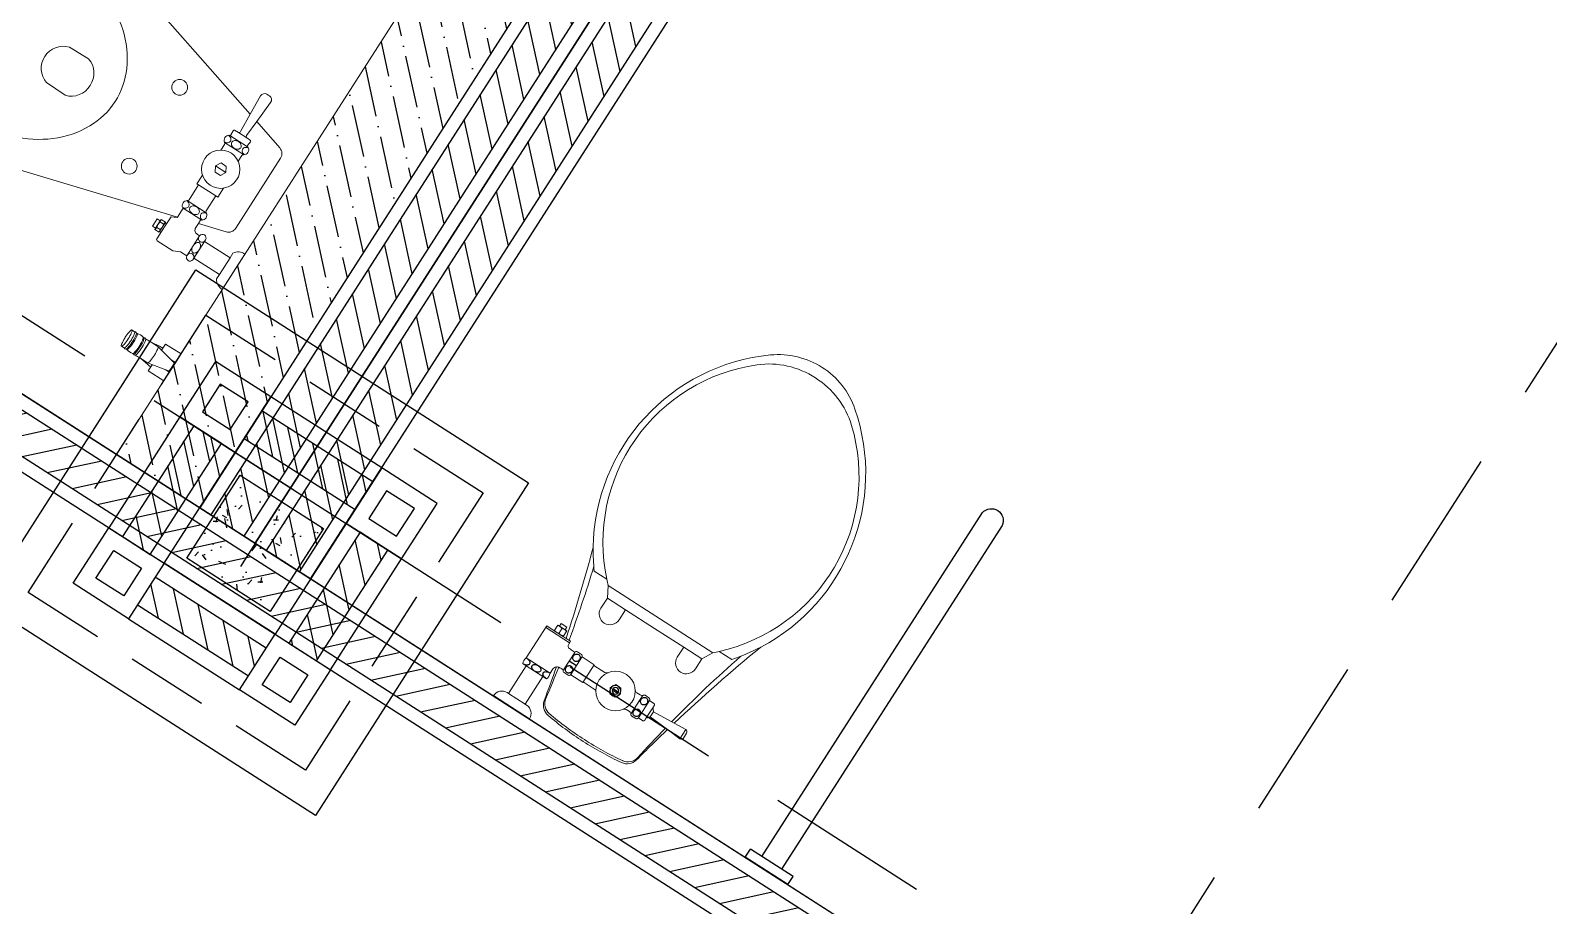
# Model space of a CAD drawing. Header units: millimetres. Extents: x -244126 to 368105, y -173968 to 259060.
# Drawn here: x -170258.3 to -170253.329, y 88082.853 to 88085.718 of the extents above; entities that cross this region are included whole.
import ezdxf
from ezdxf.xclip import XClip

# ---------------------------------------------------------------- set-up
doc = ezdxf.new("R2010")
doc.units = ezdxf.units.MM
doc.header["$MEASUREMENT"] = 0
doc.header["$XCLIPFRAME"] = 0
for name, pattern in [('DASHED2', [0.375, 0.25, -0.125]), ('DOT-2', [9.84251968503937, 0.002, -9.84051968503937]), ('HIDDEN2', [0.1875, 0.125, -0.0625])]:
    doc.linetypes.add(name, pattern=pattern)
for name, color, linetype in [('2', 2, 'Continuous'), ('21', 21, 'Continuous'), ('8', 8, 'Continuous'), ('AU_CENTER', 2, 'Continuous'), ('AU_COLM_IN', 9, 'Continuous'), ('AU_COUNTER_HATCH', 8, 'Continuous'), ('AU_HIDDEN', 1, 'HIDDEN2'), ('AU_WALL', 2, 'Continuous'), ('AU_WALL_HAT', 15, 'Continuous'), ('CPP-COL', 5, 'Continuous'), ('DIM-CHR', 7, 'Continuous'), ('WALL', 2, 'Continuous'), ('WC-DET2', 10, 'Continuous')]:
    doc.layers.add(name, color=color, linetype=linetype)
for name, color, linetype, lineweight in [('AU_WALL_WC', 21, 'Continuous', 9), ('WC-DET1', 13, 'Continuous', 5), ('WC-OUT-1', 21, 'Continuous', 9), ('WC-OUTL', 7, 'Continuous', 5), ('WC-OUTL-1', 8, 'Continuous', 5)]:
    doc.layers.add(name, color=color, linetype=linetype, lineweight=lineweight)

# ---------------------------------------------------------------- blocks, each defined once
blk = doc.blocks.new('A$Cb0b758b2')
at = {"layer": 'WC-OUT-1', "color": 8}
for p, q in [((-0.03200000000651926, 0.3610000000335276), (-0.03299999999580905, 0.3270000000484288)), ((0.03200000000651926, 0.3610000000335276), (0.03299999999580905, 0.3270000000484288)), ((0.1299419269780628, 0.09459527570288628), (0.1139419269748032, 0.09459527570288628)), ((0.1155000000144355, 0.1025952757336199), (0.1284999999916181, 0.1025952757336199)), ((0.1169419270008802, 0.1015952758025378), (0.1169419270008802, 0.09559527575038373)), ((0.1269419269519858, 0.1015952758025378), (0.1269419269519858, 0.09559527575038373)), ((-0.06132577336393297, 0.07499999995343387), (-0.06132577336393297, 0.06000000005587935)), ((-0.05032577336532995, 0.05149999994318932), (-0.05032577336532995, 0.08349999994970858)), ((-0.03732577338814735, 0.08449999999720603), (-0.03732577338814735, 0.05050000001210719)), ((0, 0.05799999996088445), (0, 0.07700000004842877)), ((0.03800000000046566, 0.05200000002514571), (0.03800000000046566, 0.08299999998416752)), ((0.06750000000465661, 0.08449999999720603), (0.06750000000465661, 0.05050000001210719)), ((0.08049999998183921, 0.05149999994318932), (0.08049999998183921, 0.08349999994970858)), ((0.1139419269748032, 0.09199999994598329), (0.1299419269780628, 0.09199999994598329)), ((0.1024999999790452, 0.0400000000372529), (0.1385000000009313, 0.0400000000372529)), ((0.1205000000190921, 0.02899999998044223), (0.1055000000051223, 0.02899999998044223)), ((0.1205000000190921, 0.02899999998044223), (0.1354999999748543, 0.02899999998044223))]:
    blk.add_line(p, q, dxfattribs=at)
for points in [[(0.1055000000051223, -0.01699999999254942), (0.09749999997438863, -0.01699999999254942, 0.2932252446352074), (0.08850000001257285, -0.03300000005401671), (0.1525000000256114, -0.03300000005401671, 0.2932252446352066), (0.1435000000055879, -0.01699999999254942), (0.1354999999748543, -0.01699999999254942), (0.1354999999748543, 0.02899999998044223), (0.1385000000009313, 0.02899999998044223, 0.3879024034926963), (0.1435226805042475, 0.0344999999506399, 0.3879024034926958), (0.1385000000009313, 0.0400000000372529), (0.1385000000009313, 0.05099999997764826), (0.1435000000055879, 0.06200000003445894), (0.1435000000055879, 0.08999999996740371), (0.1425000000162981, 0.09199999994598329), (0.1299419269780628, 0.09199999994598329), (0.1299419269780628, 0.09459527570288628), (0.1309419269673526, 0.09459527570288628), (0.1309419269673526, 0.1025952757336199), (0.1284999999916181, 0.1025952757336199), (0.1284999999916181, 0.1080000000074506), (0.1251578680239618, 0.1080000000074506), (0.1155000000144355, 0.1080000000074506), (0.1155000000144355, 0.1025952757336199), (0.1129419269855134, 0.1025952757336199), (0.1129419269855134, 0.09459527570288628), (0.1139419269748032, 0.09459527570288628), (0.1139419269748032, 0.09199999994598329), (0.1089987342711538, 0.09199999994598329), (0.1014999999897555, 0.09199999994598329), (0.0972499999916181, 0.08349999994970858), (0.09691352106165141, 0.08349999994970858), (0.1752305997652002, 0.356963537982665, 0.07049287302632377), (0.1850123648764566, 0.4259999999776483, 0.08272993031750407), (0.1715898749534972, 0.5065671120537445, 0.09050774203168431), (0.1337390809785575, 0.574125618673861, 0.1042320216501993), (0.07241206732578576, 0.6228988657239825, 0.1165619489727375), (0, 0.640012364834547, 0.1165619489727375), (-0.07241206732578576, 0.6228988657239825, 0.1042320216501974), (-0.1337390809785575, 0.574125618673861, 0.09050774203168636), (-0.1715898749534972, 0.5065671120537445, 0.08272993031750467), (-0.1850123648764566, 0.4259999999776483, 0.0704928730264013), (-0.1752305997652002, 0.356963537982665), (-0.0943879330297932, 0.07468128192704171), (-0.1263257733662613, 0.07649999996647239, 0.3988843303476355), (-0.1338257733732462, 0.06999999994877726), (-0.1338257733732462, 0.06750000000465661), (-0.1338257733732462, 0.06499999994412065, 0.3988843303476317), (-0.1263257733662613, 0.05850000004284084), (-0.09034168411744758, 0.06055279856082052), (-0.0756980250007473, 0.009420824702829123, 0.3346867530692718), (-0.06320044508902356, 0), (0.06320044508902356, 0, 0.3346867530692713), (0.0756980250007473, 0.009420824702829123), (0.08774905791506171, 0.05149999994318932), (0.09649999998509884, 0.05149999994318932, -0.1017807251304934), (0.09926454757805914, 0.05033991171512753, -0.2546718022655382), (0.1024999999790452, 0.04399999999441206), (0.1024999999790452, 0.0400000000372529), (0.1024999999790452, 0.0400000000372529, 0.3879024034927595), (0.09747731947572902, 0.0344999999506399, 0.3879024034927592), (0.1024999999790452, 0.02899999998044223), (0.1055000000051223, 0.02899999998044223), (0.1055000000051223, -0.01699999999254942), (0.09749999997438863, -0.01699999999254942, 0.2932252446352066), (0.08850000001257285, -0.03300000005401671), (0.1525000000256114, -0.03300000005401671, 0.2932252446352074), (0.1435000000055879, -0.01699999999254942), (0.1354999999748543, -0.01699999999254942)], [(-0.03200000000651926, 0.3610000000335276, -0.3310744766262492), (0, 0.3850000000093132)], [(0.03200000000651926, 0.3610000000335276, 0.3310744766262492), (0, 0.3850000000093132)], [(-0.03299999999580905, 0.3270000000484288, 0.3390952068859805), (0, 0.3029999999562278)], [(0.03299999999580905, 0.3270000000484288, -0.3390952068859805), (0, 0.3029999999562278)], [(-0.02462742372881621, 0.08299999998416752), (-0.03482577338581905, 0.08299999998416752, -0.2360679774997874), (-0.03732577338814735, 0.08449999999720603, 0.5384615384616123), (-0.05032577336532995, 0.08449999999720603), (-0.05032577336532995, 0.08349999994970858, -0.4142135623731117), (-0.05232577340211719, 0.08250000001862645), (-0.05932577338535339, 0.08299999998416752, 0.2740443533094043), (-0.06132577336393297, 0.08200000005308539), (-0.06132577336393297, 0.07499999995343387, -0.3866068747318403), (-0.06432577339001, 0.07299999997485429), (-0.0943879330297932, 0.07468128192704171)], [(-0.04979646415449679, 0.0852111044805497, 0.05679535612434616), (-0.04934712051181123, 0.08284584246575832, 0.08578280710761088), (-0.04806841403478757, 0.08034314576070756, 0.106070021963585), (-0.04602728923782706, 0.07856753095984459, 0.1268223572478418), (-0.04382577334763482, 0.0779999999795109, 0.1268223572478371), (-0.04162425751565024, 0.07856753095984459, 0.1060700219635829), (-0.03958313266048208, 0.08034314576070756, 0.08578280710760054), (-0.03830442624166608, 0.08284584246575832, 0.05679535612435508), (-0.03785508259898052, 0.0852111044805497)], [(0.09691352106165141, 0.08349999994970858), (0.08049999998183921, 0.08349999994970858), (0.08049999998183921, 0.08449999999720603, 0.5384615384616123), (0.06750000000465661, 0.08449999999720603, -0.2360679774997843), (0.0650000000023283, 0.08299999998416752), (0.03800000000046566, 0.08299999998416752), (0.03800000000046566, 0.08600000001024455), (0.02246130007551983, 0.08600000001024455)], [(0.07997069082921371, 0.0852111044805497, -0.05679535612434344), (0.07952134712832049, 0.08284584246575832, -0.08578280710760755), (0.07824264070950449, 0.08034314576070756, -0.1060700219635786), (0.07620151585433632, 0.07856753095984459, -0.1268223572478383), (0.07400000002235174, 0.0779999999795109, -0.1268223572478383), (0.0717984841321595, 0.07856753095984459, -0.1060700219635762), (0.069757359335199, 0.08034314576070756, -0.08578280710760663), (0.06847865285817534, 0.08284584246575832, -0.05679535612434629), (0.06802930921548977, 0.0852111044805497)], [(-0.02462742372881621, 0.05200000002514571), (-0.03482577338581905, 0.05200000002514571, 0.236067977499781), (-0.03732577338814735, 0.05050000001210719), (-0.03732577338814735, 0.05000000004656613, -0.5384615384616125), (-0.05032577336532995, 0.05000000004656613), (-0.05032577336532995, 0.05115415749605745), (-0.05032577336532995, 0.05149999994318932, 0.4142135623731042), (-0.05232577340211719, 0.05249999999068677), (-0.05932577338535339, 0.05200000002514571, -0.2740443533094061), (-0.06132577336393297, 0.05299999995622784), (-0.06132577336393297, 0.06000000005587935, 0.3866068747318434), (-0.06432577339001, 0.06200000003445894), (-0.09034168411744758, 0.06055279856082052)], [(-0.04979646415449679, 0.04928889544680715, -0.07126913813766504), (-0.04934712051181123, 0.05115415749605745, -0.08578280710760514), (-0.04806841403478757, 0.05365685420110822, -0.1060700219635782), (-0.04602728923782706, 0.05543246900197119, -0.1268223572478354), (-0.04382577334763482, 0.05599999998230487, -0.1268223572478414), (-0.04162425751565024, 0.05543246900197119, -0.1060700219635759), (-0.03958313266048208, 0.05365685420110822, -0.08578280710760455), (-0.03830442624166608, 0.05115415749605745, -0.07126913813767179), (-0.03785508259898052, 0.04928889544680715)], [(0.08774905791506171, 0.05149999994318932), (0.08049999998183921, 0.05149999994318932), (0.08049999998183921, 0.05115415749605745), (0.08049999998183921, 0.05000000004656613, -0.5384615384616125), (0.06750000000465661, 0.05000000004656613), (0.06750000000465661, 0.05050000001210719, 0.2360679774997848), (0.0650000000023283, 0.05200000002514571), (0.03800000000046566, 0.05200000002514571), (0.03800000000046566, 0.04850000003352761), (0.02203996368916705, 0.04850000003352761)], [(0.07997069082921371, 0.04928889544680715, 0.07126913813766862), (0.07952134712832049, 0.05115415749605745, 0.08578280710760562), (0.07824264070950449, 0.05365685420110822, 0.1060700219635788), (0.07620151585433632, 0.05543246900197119, 0.1268223572478343), (0.07400000002235174, 0.05599999998230487, 0.126822357247842), (0.0717984841321595, 0.05543246900197119, 0.1060700219635767), (0.069757359335199, 0.05365685420110822, 0.08578280710760672), (0.06847865285817534, 0.05115415749605745, 0.07126913813766941), (0.06802930921548977, 0.04928889544680715)]]:
    blk.add_lwpolyline(points, format="xyb", dxfattribs=at)
for points in [[(0, 0.5940000000409782, 0.1165619489727374), (-0.05181390506913885, 0.5817545655881986, 0.1042320216502), (-0.09828784258570522, 0.5447939392179251, 0.09050774203168399), (-0.1280627326341346, 0.4916498201200739, 0.08272993031750467), (-0.13900000002468, 0.4259999999776483, 0.08272993031750475), (-0.1280627326341346, 0.3603501798352227, 0.09050774203169555), (-0.09828784258570522, 0.3072060607373714, 0.104232021650196), (-0.05181390506913885, 0.2702454343670979, 0.1165619489727376), (0, 0.2580000000307336, 0.1165619489727376), (0.05181390506913885, 0.2702454343670979, 0.1042320216501977), (0.09828784258570522, 0.3072060607373714, 0.09050774203169881), (0.1280627326341346, 0.3603501798352227, 0.08272993031750407), (0.13900000002468, 0.4259999999776483, 0.08272993031750407), (0.1280627326341346, 0.4916498201200739, 0.09050774203168399), (0.09828784258570522, 0.5447939392179251, 0.1042320216501989), (0.05181390506913885, 0.5817545655881986, 0.1165619489727374)], [(-0.03782577335368842, 0.06750000000465661, 0.07544461622980615), (-0.03830442624166608, 0.07065415754914284, 0.08578280710761421), (-0.03958313266048208, 0.0731568542541936, 0.1060700219635906), (-0.04162425751565024, 0.07493246905505657, 0.1268223572478548), (-0.04382577334763482, 0.07550000003539026, 0.1268223572478418), (-0.04602728923782706, 0.07493246905505657, 0.1060700219635783), (-0.04806841403478757, 0.0731568542541936, 0.08578280710760437), (-0.04934712051181123, 0.07065415754914284, 0.07544461622980238), (-0.04982577339978889, 0.06750000000465661, 0.07544461622979917), (-0.04934712051181123, 0.06434584246017039, 0.08578280710761088), (-0.04806841403478757, 0.06184314575511962, 0.106070021963585), (-0.04602728923782706, 0.06006753095425665, 0.1268223572478347), (-0.04382577334763482, 0.05949999997392297, 0.1268223572478415), (-0.04162425751565024, 0.06006753095425665, 0.1060700219635829), (-0.03958313266048208, 0.06184314575511962, 0.08578280710760497), (-0.03830442624166608, 0.06434584246017039, 0.07544461622980964)], [(0.06800000002840534, 0.06750000000465661, -0.07544461622980529), (0.06847865285817534, 0.07065415754914284, -0.08578280710760847), (0.069757359335199, 0.0731568542541936, -0.1060700219635866), (0.0717984841321595, 0.07493246905505657, -0.1268223572478509), (0.07400000002235174, 0.07550000003539026, -0.1268223572478437), (0.07620151585433632, 0.07493246905505657, -0.1060700219635807), (0.07824264070950449, 0.0731568542541936, -0.08578280710760697), (0.07952134712832049, 0.07065415754914284, -0.07544461622980858), (0.08000000001629815, 0.06750000000465661, -0.0754446162298038), (0.07952134712832049, 0.06434584246017039, -0.08578280710760755), (0.07824264070950449, 0.06184314575511962, -0.1060700219635772), (0.07620151585433632, 0.06006753095425665, -0.1268223572478343), (0.07400000002235174, 0.05949999997392297, -0.1268223572478401), (0.0717984841321595, 0.06006753095425665, -0.1060700219635763), (0.069757359335199, 0.06184314575511962, -0.08578280710760638), (0.06847865285817534, 0.06434584246017039, -0.0754446162298068)], [(0.1205000000190921, 0.0400000000372529, 0.06206020285490309), (0.1168983456445858, 0.03955123282503337, 0.07529846684570475), (0.114136038988363, 0.03838908730540425, 0.1070494840694876), (0.1120966138551012, 0.03644357284065336, 0.1500290647825659), (0.1114999999990687, 0.0344999999506399, 0.1500290647825598), (0.1120966138551012, 0.03255642706062645, 0.1070494840694843), (0.114136038988363, 0.03061091271229088, 0.07529846684570021), (0.1168983456445858, 0.02944876719266176, 0.0620602028548982), (0.1205000000190921, 0.02899999998044223, 0.06206020285487129), (0.1241016543353908, 0.02944876719266176, 0.07529846684567663), (0.1268639610498212, 0.03061091271229088, 0.1070494840694615), (0.1289033861248754, 0.03255642706062645, 0.1500290647825562), (0.1294999999809079, 0.0344999999506399, 0.1500290647825637), (0.1289033861248754, 0.03644357284065336, 0.1070494840694769), (0.1268639610498212, 0.03838908730540425, 0.07529846684570973), (0.1241016543353908, 0.03955123282503337, 0.06206020285490354)]]:
    blk.add_lwpolyline(points, format="xyb", close=True, dxfattribs=at)
for points in [[(0.1309419269673526, 0.1025952757336199), (0.1269419269519858, 0.1015952758025378), (0.1219419270055369, 0.1025952757336199), (0.1169419270008802, 0.1015952758025378), (0.1129419269855134, 0.1025952757336199)], [(0.1309419269673526, 0.09459527570288628), (0.1269419269519858, 0.09559527575038373), (0.1219419270055369, 0.09459527570288628), (0.1169419270008802, 0.09559527575038373), (0.1129419269855134, 0.09459527570288628)]]:
    blk.add_lwpolyline(points, dxfattribs=at)
blk.add_lwpolyline([(0, 0.05799999996088445), (0.00822724134195596, 0.0627500000409782), (0.00822724134195596, 0.07224999996833503), (0, 0.07700000004842877), (-0.00822724134195596, 0.07224999996833503), (-0.00822724134195596, 0.0627500000409782)], close=True, dxfattribs=at)
for centre, radius in [((-0.07099999999627471, 0.1870000000344589), 0.012), ((0.07099999999627471, 0.1870000000344589), 0.01200000000000001), ((0, 0.06750000000465661), 0.02909914088078892)]:
    blk.add_circle(centre, radius, dxfattribs=at)
for centre, radius, start, end in [((0.1039999999920838, 0.0344999999506399), 0.005522680508593577, 275.1944289062251, 84.8055710937749), ((0.1369999999878928, 0.0344999999506399), 0.005522680508593584, 95.19442890622508, 264.8055710937749)]:
    blk.add_arc(centre, radius, start, end, dxfattribs=at)
at = {"layer": 'WC-OUTL-1'}
blk.add_lwpolyline([(0.1354999999748543, -0.01699999999254942), (0.1055000000051223, -0.01699999999254942)], dxfattribs=at)
blk = doc.blocks.new('A$Ce6fb29f2')
at = {"layer": 'WC-OUT-1', "color": 15, "linetype": 'DOT-2', "ltscale": 0.006}
for p, q in [((-0.01467210986356804, 0.03542477942119149), (-0.01467210986356804, 0.04765044023133669)), ((0.01467210986356804, 0.03542477942119149), (0.01467210986356804, 0.04765044023133669)), ((-0.01682856331535731, 0.02782170196769584), (-0.01304307685586537, 0.02782170196769584)), ((0.01682856331535731, 0.02782170196769584), (0.01304307685586537, 0.02782170196769584)), ((-0.008732198543839331, 0.007688057889026823), (-0.008732198543839331, 0)), ((0.008732198544748826, 0.007688057889026823), (0.008732198544748826, 0))]:
    blk.add_line(p, q, dxfattribs=at)
at = {"layer": 'WC-OUT-1', "color": 21}
for points in [[(0, 0), (-0.02430648738572927, 0), (-0.02430648738572927, 0.02782170196769584), (-0.01682856331535731, 0.02782170196769584), (-0.01690360170960048, 0.03084880550068192), (-0.016421767583779, 0.03383940343792347), (-0.01467210986356804, 0.04765044023133669), (-0.01467210986356804, 0.05764179857214913, -0.3701368304517603), (-0.01467210986356804, 0.06050236298119671), (-0.01467210986356804, 0.06218925250141183, -0.0995489005571112), (-0.01467210986356804, 0.07283152128161419), (-0.01467210986356804, 0.07456244478566987, -0.3289619327826893), (-0.01467210986356804, 0.0774570897126523), (-0.01467210986356804, 0.08234595393969357), (-0.0144994482070615, 0.08281248430103005), (-0.01382354440829658, 0.08326544385636225), (-0.01266785751704447, 0.08368911143224977), (-0.01107249873894034, 0.08406878251298622), (-0.009092839268305397, 0.08439127959718462), (-0.006797588483095751, 0.0846454095608351), (-0.004266409203410149, 0.08482235214341927), (-0.001587152777574374, 0.08491596608018881), (0, 0.08492005023265392)], [(0, 0), (0.02430648738572927, 0), (0.02430648738572927, 0.02782170196769584), (0.01682856331535731, 0.02782170196769584), (0.01690360170960048, 0.03084880550068192), (0.016421767583779, 0.03383940343792347), (0.01467210986356804, 0.04765044023133669), (0.01467210986356804, 0.05764179857214913, 0.3701368304517603), (0.01467210986356804, 0.06050236298119671), (0.01467210986356804, 0.06218925250141183, 0.0995489005571112), (0.01467210986356804, 0.07283152128161419), (0.01467210986356804, 0.07456244478566987, 0.3289619327826893), (0.01467210986356804, 0.0774570897126523), (0.01467210986356804, 0.08234595393969357), (0.0144994482070615, 0.08281248430103005), (0.01382354440829658, 0.08326544385636225), (0.01266785751704447, 0.08368911143224977), (0.01107249873894034, 0.08406878251298622), (0.009092839268305397, 0.08439127959718462), (0.006797588483095751, 0.0846454095608351), (0.004266409203410149, 0.08482235214341927), (0.001587152777574374, 0.08491596608018881), (0, 0.08492005023265392)]]:
    blk.add_lwpolyline(points, format="xyb", dxfattribs=at)
at = {"layer": 'WC-OUT-1', "color": 15, "linetype": 'DOT-2', "ltscale": 0.006}
for points in [[(-0.01467876102014998, 0.07457150374193589), (-0.014424028184294, 0.07410607317706308), (-0.01366867085835111, 0.07365679662507318), (-0.0124389057418739, 0.07323926743083575), (-0.01077741512199282, 0.07286797706183279), (-0.008741865475712984, 0.07255581214394624), (-0.006402905999493669, 0.07231360719561053), (-0.003841716540591733, 0.07214976858904265), (-0.001147190031588252, 0.07206998277888488), (0.001587152777574374, 0.07207701894640195), (0.004266409203410149, 0.07217063288317149), (0.006797588483095751, 0.07234757546575565), (0.009092839268305397, 0.07260170542940614), (0.01107249873894034, 0.07292420251360454), (0.01266785751704447, 0.07330387359434098), (0.01382354440829658, 0.073727541171138), (0.0144994482070615, 0.0741805007264702), (0.01467210986356804, 0.07464703108689719)], [(-0.01467876102014998, 0.07279833823395165), (-0.014424028184294, 0.07233290766907885), (-0.01366867085835111, 0.07188363111708895), (-0.0124389057418739, 0.07146610192285152), (-0.01077741512199282, 0.07109481155384856), (-0.008741865475712984, 0.07078264663596201), (-0.006402905999493669, 0.0705404416885358), (-0.003841716540591733, 0.07037660308105842), (-0.001147190031588252, 0.07029681727090065), (0.001587152777574374, 0.07030385343841772), (0.004266409203410149, 0.07039746737518726), (0.006797588483095751, 0.07057440995868092), (0.009092839268305397, 0.0708285399223314), (0.01107249873894034, 0.0711510370065298), (0.01266785751704447, 0.07153070808635675), (0.01382354440829658, 0.07195437566315377), (0.0144994482070615, 0.07240733521848597), (0.01467210986356804, 0.07287386557891296)], [(0, 0.07984015337308392), (-0.002619492322992301, 0.07987703551862069), (-0.005361175020880182, 0.0800101036847991), (-0.007900748024439963, 0.08023123052771552), (-0.01014247256080125, 0.08053207983903121), (-0.01200183837408986, 0.08090130996879452), (-0.01340874966444972, 0.08132500139709009), (-0.01431016761034698, 0.08178718147883046), (-0.01467210986356804, 0.08227042659473227)], [(0, 0.07494946180975148), (-0.001587152777574374, 0.07495354596267134), (-0.004266409203410149, 0.07504715989853139), (-0.006797588483095751, 0.07522410248202505), (-0.009092839268305397, 0.07547823244567553), (-0.01107249873894034, 0.07580072952987393), (-0.01266785751704447, 0.07618040061061038), (-0.01382354440829658, 0.0766040681864979), (-0.0144994482070615, 0.0770570277418301), (-0.01467210986356804, 0.07752355810316658)], [(0, 0.07984015337308392), (0.002619492322992301, 0.07987703551862069), (0.005361175020880182, 0.0800101036847991), (0.007900748024439963, 0.08023123052771552), (0.01014247256080125, 0.08053207983903121), (0.01200183837408986, 0.08090130996879452), (0.01340874966444972, 0.08132500139709009), (0.01431016761034698, 0.08178718147883046), (0.01467210986356804, 0.08227042659473227)], [(0, 0.07494946180975148), (0.001587152777574374, 0.07495354596267134), (0.004266409203410149, 0.07504715989853139), (0.006797588483095751, 0.07522410248202505), (0.009092839268305397, 0.07547823244567553), (0.01107249873894034, 0.07580072952987393), (0.01266785751704447, 0.07618040061061038), (0.01382354440829658, 0.0766040681864979), (0.0144994482070615, 0.0770570277418301), (0.01467210986356804, 0.07752355810316658)], [(-0.01467876102014998, 0.06222243554839224), (-0.014424028184294, 0.06175700498351944), (-0.01366867085835111, 0.06130772843152954), (-0.0124389057418739, 0.06089019923729211), (-0.01077741512199282, 0.06051890886828915), (-0.008741865475712984, 0.0602067439504026), (-0.006402905999493669, 0.05996453900297638), (-0.003841716540591733, 0.05980070039549901), (-0.001147190031588252, 0.05972091458534123), (0.001587152777574374, 0.05972795075285831), (0.004266409203410149, 0.05982156468962785), (0.006797588483095751, 0.05999850727221201), (0.009092839268305397, 0.06025263723586249), (0.01107249873894034, 0.06057513432097039), (0.01266785751704447, 0.06095480540079734), (0.01382354440829658, 0.06137847297759436), (0.0144994482070615, 0.06183143253292656), (0.01467210986356804, 0.06229796289335354)], [(-0.01467876102014998, 0.06049457249082479), (-0.014424028184294, 0.06002914192595199), (-0.01366867085835111, 0.05957986537396209), (-0.0124389057418739, 0.05916233617972466), (-0.01077741512199282, 0.0587910458107217), (-0.008741865475712984, 0.05847888089374464), (-0.006402905999493669, 0.05823667594540893), (-0.003841716540591733, 0.05807283733793156), (-0.001147190031588252, 0.05799305152777379), (0.001587152777574374, 0.05800008769620035), (0.004266409203410149, 0.0580937016320604), (0.006797588483095751, 0.05827064421555406), (0.009092839268305397, 0.05852477417920454), (0.01107249873894034, 0.05884727126340294), (0.01266785751704447, 0.05922694234413939), (0.01382354440829658, 0.05965060992002691), (0.0144994482070615, 0.06010356947535911), (0.01467210986356804, 0.06057009983669559)], [(-0.01467876102014998, 0.05764958906183892), (-0.014424028184294, 0.05718415849605663), (-0.01366867085835111, 0.05673488194406673), (-0.0124389057418739, 0.0563173527498293), (-0.01077741512199282, 0.05594606238173583), (-0.008741865475712984, 0.05563389746384928), (-0.006402905999493669, 0.05539169251551357), (-0.003841716540591733, 0.0552278539080362), (-0.001147190031588252, 0.05514806809878792), (0.001587152777574374, 0.05515510426630499), (0.004266409203410149, 0.05524871820307453), (0.006797588483095751, 0.05542566078565869), (0.009092839268305397, 0.05567979074930918), (0.01107249873894034, 0.05600228783350758), (0.01266785751704447, 0.05638195891424402), (0.01382354440829658, 0.05680562649013154), (0.0144994482070615, 0.05725858604546374), (0.01467210986356804, 0.05772511640680023)], [(-0.01467876102014998, 0.03546104606721201), (-0.014424028184294, 0.03499561550233921), (-0.01366867085835111, 0.03454633895034931), (-0.0124389057418739, 0.03412880975611188), (-0.01077741512199282, 0.03375751938710891), (-0.008741865475712984, 0.03344535446922237), (-0.006402905999493669, 0.03320314952179615), (-0.003841716540591733, 0.03303931091431878), (-0.001147190031588252, 0.032959525104161), (0.001587152777574374, 0.03296656127258757), (0.004266409203410149, 0.03306017520844762), (0.006797588483095751, 0.03323711779194127), (0.009092839268305397, 0.03349124775559176), (0.01107249873894034, 0.03381374483979016), (0.01266785751704447, 0.0341934159205266), (0.01382354440829658, 0.03461708349641412), (0.0144994482070615, 0.03507004305174632), (0.01467210986356804, 0.03553657341308281)]]:
    blk.add_lwpolyline(points, dxfattribs=at)
blk.add_lwpolyline([(0.01467876102105947, 0.03546104606721201), (0.007488929739338346, 0.001881461228322223, -0.3620327976471717), (0.006465700939770613, 0.001028823100568843), (0, 0.001028823100568843), (-0.006465700939770613, 0.001028823100568843, -0.3620327976471717), (-0.007488929739338346, 0.001881461228322223), (-0.01467876102014998, 0.03546104606721201)], format="xyb", dxfattribs=at)
blk = doc.blocks.new('C120P')
at = {"layer": 'WC-DET1', "color": 8}
for p, q in [((-0.1347361766371407, -0.01500000000010004), (-0.1047361766370543, -0.01500000000010004)), ((-0.1347361766371407, -0.06500000000005457), (-0.1047361766370543, -0.06500000000005457)), ((-0.141236176636987, -0.07500000000004547), (-0.09823617663698059, -0.07500000000004547)), ((-0.08677786964164369, -0.08999999999991815), (-0.08372305320516915, -0.08999999999991815)), ((-0.0837361766369824, -0.1217196995055474), (-0.0837361766369824, -0.09028030049444169)), ((-0.07373617663699861, -0.08728030049451263), (-0.08073617663705335, -0.08728030049451263)), ((-0.07073617663706244, -0.08999999999991815), (-0.04873617663701424, -0.08999999999991815)), ((-0.07073617663706244, -0.1217196995055474), (-0.07073617663706244, -0.09028030049444169)), ((-0.04873617663701424, -0.1220000000000141), (-0.04873617663701424, -0.08999999999991815)), ((-0.02872281323276837, -0.09100000000012187), (-0.04873617663701424, -0.09100000000012187)), ((0.02872281323255521, -0.09100000000012187), (0.03453478431959667, -0.09100000000012187)), ((0.03829341048743373, -0.1217196995055474), (0.03829341048743373, -0.09028030049444169)), ((0.04829341048741753, -0.08728030049451263), (0.04129341048746937, -0.08728030049451263)), ((0.05129341048746738, -0.1217196995055474), (0.05129341048746738, -0.09028030049444169)), ((0.05129341048746738, -0.09049999999996317), (0.0592934104873919, -0.09049999999996317)), ((-0.005046380634432523, -0.09777275866412083), (-0.009796380634490731, -0.1060000000002219)), ((-0.009796380634490731, -0.1060000000002219), (-0.005046380634432523, -0.1142272413359819)), ((0.004453619365570205, -0.09777275866412083), (-0.005046380634432523, -0.09777275866412083)), ((-0.005046380634432523, -0.1142272413359819), (0.004453619365570205, -0.1142272413359819)), ((0.009203619365628413, -0.1060000000002219), (0.004453619365570205, -0.09777275866412083)), ((0.004453619365570205, -0.1142272413359819), (0.009203619365628413, -0.1060000000002219)), ((0.06129341048745829, -0.09700000000020736), (0.06129341048745829, -0.09249999999997272)), ((0.06129341048745829, -0.1150000000002365), (0.06129341048745829, -0.09700000000020736)), ((0.06129341048745829, -0.1194999999999595), (0.06129341048745829, -0.1150000000002365)), ((0.09793973120895316, -0.09917043821360494), (0.06529341048747739, -0.1015055589891745)), ((0.06529341048747739, -0.1104944410108146), (0.06529341048747739, -0.1015055589891745)), ((0.1013636525250448, -0.1130744674792368), (0.06529341048747739, -0.1104944410108146)), ((0.1212934104873966, -0.1145000000000778), (0.1212934104873966, -0.09750000000002501)), ((-0.09823617663698059, -0.1297196995053582), (-0.141236176636987, -0.1297196995053582)), ((-0.1117361766371161, -0.1327196995055147), (-0.1277361766370859, -0.1327196995055147)), ((-0.1197361766370406, -0.1327196995055147), (-0.1197361766370406, -0.1427196995054487)), ((-0.09823617663698059, -0.1327196995055147), (-0.1063457486245554, -0.1327196995055147)), ((-0.09823617663698059, -0.1327196995055147), (-0.09823617663698059, -0.127278582248664)), ((-0.08677786964164369, -0.1220000000000141), (-0.08372305320516915, -0.1220000000000141)), ((-0.07373617663699861, -0.1247196995054765), (-0.08073617663705335, -0.1247196995054765)), ((-0.07073617663706244, -0.1220000000000141), (-0.04873617663701424, -0.1220000000000141)), ((-0.02872281323276837, -0.1209999999998672), (-0.04873617663701424, -0.1209999999998672)), ((0.02872281323255521, -0.1209999999998672), (0.03453478431959667, -0.1209999999998672)), ((0.04829341048741753, -0.1247196995054765), (0.04129341048746937, -0.1247196995054765)), ((0.05129341048746738, -0.1214999999999122), (0.0592934104873919, -0.1214999999999122)), ((-0.1147361766370452, -0.1427196995054487), (-0.1247361766370361, -0.1427196995054487)), ((-0.08671282732937868, -0.2180616422334083), (-0.08671282732937868, -0.1997597651110823)), ((-0.05394093562813396, -0.1997597651110823), (-0.05394093562813396, -0.2180616422334083)), ((0.0511529397867605, -0.1997597651110823), (0.0511529397867605, -0.2180616422334083)), ((0.08392483148801233, -0.2180616422334083), (0.08392483148801233, -0.1997597651110823)), ((-0.09585114328454125, -0.234834380797281), (-0.08671282732937868, -0.2180616422334083)), ((-0.05394093562813396, -0.2180616422334083), (-0.08671282732937868, -0.2180616422334083)), ((-0.001393997920686729, -0.2180616422334083), (-0.05394093562813396, -0.2180616422334083)), ((-0.001393997920686729, -0.2180616422334083), (0.0511529397867605, -0.2180616422334083)), ((0.0511529397867605, -0.2180616422334083), (0.08392483148801233, -0.2180616422334083)), ((0.09306314744316779, -0.234834380797281), (0.08392483148801233, -0.2180616422334083))]:
    blk.add_line(p, q, dxfattribs=at)
for points in [[(-0.1028405205527889, -0.2416677187306959, 0.4342170512204622), (-0.08671282732937868, -0.6388136737280092, 0.1826337667963633), (-0.001393997920686729, -0.6699208094715914, 2.693815112159577)], [(-0.1255769296674032, -0.2416677187306959, 0.03002889831977604), (-0.1462536380370594, -0.2708856385815466, 0.1684500269145761)], [(-0.1028405205527889, -0.2416677187306959), (-0.1255769296674032, -0.2416677187306959, 0.416606398600508)], [(-0.09585114328454125, -0.234834380797281, 0.008985134755129945), (-0.1028405205527889, -0.2416677187306959, 0.1826337667963633)], [(-0.001393997920686729, -0.234834380797281), (-0.09585114328454125, -0.234834380797281, 0.008985134755129945)], [(-0.001393997920686729, -0.234834380797281), (0.09306314744316779, -0.234834380797281, -0.4449381114470771)], [(0.1000525247114226, -0.2416677187306959, -0.4342170512204622), (0.08392483148801233, -0.6388136737280092, -0.1826337667963633), (-0.001393997920686729, -0.6699208094715914, -2.693815112159577)], [(0.09306314744316779, -0.234834380797281, -0.008985134755129945), (0.1000525247114226, -0.2416677187306959, -0.1826337667963633)], [(0.1000525247114226, -0.2416677187306959), (0.1227889338260368, -0.2416677187306959, -0.416606398600508)], [(0.1227889338260368, -0.2416677187306959, -0.04006943911011729), (0.1495728895388098, -0.2811727178882961, -0.1684500269145761)]]:
    blk.add_lwpolyline(points, format="xyb", dxfattribs=at)
blk.add_circle((7.105427357601002e-15, -0.1060000000002219), 0.02999999999999793, dxfattribs=at)
for centre, radius, start, end in [((-0.06319811261254671, -0.04247116161945996), 0.01999999999999862, 97.5656859633842, 170.4194188969445), ((7.105427357601002e-15, -0.5182925551719109), 0.4999999999999655, 90, 97.6236724090872), ((7.105427357601002e-15, -0.5182925551719109), 0.4999999999999655, 82.37632759091278, 90), ((0.06319811261256092, -0.04247116161945996), 0.01999999999999862, 9.58058110305546, 82.43431403661582), ((-2.002569362938743, 0.2848728686290087), 1.94680323386223, 348.9072581504103, 350.4194188969445), ((2.002569362938637, 0.2848728686290087), 1.94680323386223, 189.5805811030555, 191.3855778051482), ((-0.09023617663706318, -0.08191689726839968), 0.007999999999999447, 230.912944998427, 267.2469074423922), ((-0.08677786964164369, -0.009999999999990905), 0.07999999999999446, 267.2469074423922, 270), ((-0.08073617663705335, -0.09028030049444169), 0.002999999999999793, 90, 180), ((-0.07373617663699861, -0.09028030049444169), 0.002999999999999793, 0, 90), ((-0.02872281323276837, -0.08599999999995589), 0.004999999999999654, 270, 325.1500954200749), ((0.02872281323255521, -0.08599999999995589), 0.004999999999999654, 214.8499045799251, 270), ((0.03453478431959667, -0.08599999999995589), 0.004999999999999654, 270, 327.6535412018881), ((0.04129341048746937, -0.09028030049444169), 0.002999999999999793, 90, 180), ((0.04829341048741753, -0.09028030049444169), 0.002999999999999793, 0, 90), ((0.0592934104873919, -0.09249999999997272), 0.001999999999999862, 0, 90), ((0.05569341048738607, -0.1060000000002219), 0.01059999999999934, 25.0876278413238, 58.10920819830024), ((0.05569341048738607, -0.1060000000002219), 0.01059999999999934, 301.8907918016998, 334.9123721586761), ((2.002569362938637, 0.2848728686290087), 1.94680323386223, 191.785197237657, 196.0459298736082), ((-2.002569362938743, 0.2848728686290087), 1.94680323386223, 344.1402380365403, 347.6137062679801), ((-0.1237361766370597, -0.148969699505642), 0.01624999999999768, 75.74996730185192, 104.250032698148), ((-0.1157361766370215, -0.148969699505642), 0.01624999999999899, 75.74996730185192, 104.250032698148), ((-0.09323617663709882, -0.127278582248664), 0.004999999999999654, 94.93990093641935, 180), ((-0.08677786964164369, -0.2019999999999982), 0.07999999999999446, 90, 94.93990093641935), ((-0.08073617663705335, -0.1217196995055474), 0.002999999999999793, 180, 270), ((-0.07373617663699861, -0.1217196995055474), 0.002999999999999793, 270, 0), ((-0.02872281323276837, -0.1260000000001469), 0.004999999999999654, 34.84990457992507, 90), ((0.02872281323255521, -0.1260000000001469), 0.004999999999999654, 90, 145.1500954200749), ((0.03453478431959667, -0.1260000000002037), 0.004999999999999654, 32.34645879811188, 90), ((0.04129341048746937, -0.1217196995055474), 0.002999999999999793, 180, 270), ((0.04829341048741753, -0.1217196995055474), 0.002999999999999793, 270, 0), ((0.0592934104873919, -0.1194999999999595), 0.001999999999999862, 270, 0), ((-0.1237361766370597, -0.1264696995053214), 0.01624999999999768, 266.4785466233778, 284.2500326981481), ((-0.1157361766370215, -0.1264696995053214), 0.01624999999999899, 255.7499673018519, 284.2500326981481), ((-0.07032688147876343, -0.1997597651110823), 0.01638594585062514, 0, 180), ((0.06753888563738997, -0.1997597651110823), 0.01638594585062514, 0, 180)]:
    blk.add_arc(centre, radius, start, end, dxfattribs=at)
at = {"layer": 'WC-DET2', "color": 8}
for p, q in [((-0.07073617663706244, -0.1060000000002219), (-0.0837361766369824, -0.1060000000002219)), ((-0.005195360119948589, -0.1049999999999613), (0.00460259885108627, -0.1049999999999613)), ((-0.005195360119948589, -0.1069999999999141), (0.00460259885108627, -0.1069999999999141))]:
    blk.add_line(p, q, dxfattribs=at)
for points in [[(-0.1397361766370224, -0.07500000000004547, 0.06745903993411059), (-0.136752034142539, -0.07459554466089457, 0.07981248617498929), (-0.1344328757782023, -0.07353553390589695, 0.1071181112083889), (-0.1327488809256394, -0.07179667680384227, 0.139889152640659), (-0.1322361766369724, -0.06999999999993634, 0.1398891526406426), (-0.1327488809256394, -0.06820332319648514, 0.1071181112083269), (-0.1344328757782023, -0.06646446609420309, 0.07981248617496332), (-0.136752034142539, -0.06540445533931916, 0.0674590399341107), (-0.1397361766370224, -0.06500000000005457, 0.06745903993412874)], [(-0.0997361766370588, -0.06500000000005457, 0.06745903993412874), (-0.1027203191315422, -0.06540445533931916, 0.07981248617495895), (-0.105039477495886, -0.06646446609420309, 0.1071181112083772), (-0.1067234723483281, -0.06820332319648514, 0.1398891526406793), (-0.1072361766371088, -0.06999999999993634, 0.1398891526406724), (-0.1067234723483281, -0.07179667680384227, 0.1071181112083436), (-0.105039477495886, -0.07353553390589695, 0.07981248617501838), (-0.1027203191315422, -0.07459554466089457, 0.06745903993413095), (-0.0997361766370588, -0.07500000000004547, 0.06745903993411059)]]:
    blk.add_lwpolyline(points, format="xyb", dxfattribs=at)
for points in [[(-0.1197361766370406, -0.06500000000005457, 0.06745903993412874), (-0.1227203191316377, -0.06540445533931916, 0.07981248617495895), (-0.1250394774958679, -0.06646446609420309, 0.1071181112083772), (-0.1267234723484236, -0.06820332319648514, 0.1398891526406793), (-0.1272361766370906, -0.06999999999993634, 0.1398891526406724), (-0.1267234723484236, -0.07179667680384227, 0.1071181112083436), (-0.1250394774958679, -0.07353553390589695, 0.07981248617501838), (-0.1227203191316377, -0.07459554466089457, 0.06745903993412566), (-0.1197361766370406, -0.07500000000004547, 0.06745903993411059), (-0.1167520341425572, -0.07459554466089457, 0.07981248617498929), (-0.1144328757780997, -0.07353553390589695, 0.1071181112083889), (-0.1127488809256647, -0.07179667680384227, 0.139889152640659), (-0.1122361766369977, -0.06999999999993634, 0.1398891526406426), (-0.1127488809256647, -0.06820332319648514, 0.1071181112083269), (-0.1144328757780997, -0.06646446609420309, 0.07981248617496332), (-0.1167520341425572, -0.06540445533931916, 0.0674590399341107)], [(-0.07723617663702242, -0.0896601668389394, 0.106673461807721), (-0.0792655523001713, -0.09009811136388635, 0.1015123885171099), (-0.08102981795854447, -0.09137749957426422, 0.09497532314291311), (-0.08218593256106033, -0.09325614761996803, 0.09081883339043956), (-0.0826011956446564, -0.0955235075557539, 0.0908188333904461), (-0.08218593256106033, -0.09779086749153976, 0.09497532314288083), (-0.08102981795854447, -0.09966951553678882, 0.1015123885171059), (-0.0792655523001713, -0.1009489037473372, 0.1066734618076814), (-0.07723617663702242, -0.101386848272341, 0.1066734618077356), (-0.07520680097388066, -0.1009489037473372, 0.1015123885171483), (-0.07344253531561407, -0.09966951553678882, 0.09497532314291339), (-0.07228642071299163, -0.09779086749153976, 0.09081883339043956), (-0.07187115762950924, -0.0955235075557539, 0.09081883339043956), (-0.07228642071299163, -0.09325614761996803, 0.09497532314291339), (-0.07344253531561407, -0.09137749957426422, 0.1015123885171678), (-0.07520680097388066, -0.09009811136388635, 0.106673461807781)], [(0.04479341048739371, -0.0896601668389394, 0.106673461807721), (0.04276403482424485, -0.09009811136388635, 0.1015123885171099), (0.04099976916587167, -0.09137749957426422, 0.09497532314291311), (0.03984365456335581, -0.09325614761996803, 0.09081883339043956), (0.03942839147975974, -0.0955235075557539, 0.0908188333904461), (0.03984365456335581, -0.09779086749153976, 0.09497532314288083), (0.04099976916587167, -0.09966951553678882, 0.1015123885171059), (0.04276403482424485, -0.1009489037473372, 0.1066734618076814), (0.04479341048739371, -0.101386848272341, 0.1066734618077356), (0.04682278615053548, -0.1009489037473372, 0.1015123885171483), (0.04858705180891576, -0.09966951553678882, 0.09497532314291339), (0.04974316641153109, -0.09779086749153976, 0.09081883339043956), (0.05015842949512717, -0.0955235075557539, 0.09081883339043956), (0.04974316641153109, -0.09325614761996803, 0.09497532314291339), (0.04858705180891576, -0.09137749957426422, 0.1015123885171678), (0.04682278615053548, -0.09009811136388635, 0.106673461807781)], [(-0.07723617663702242, -0.110500344618174, 0.106673461807721), (-0.0792655523001713, -0.1109382891429505, 0.1015123885171099), (-0.08102981795854447, -0.1122176773534989, 0.09497532314291311), (-0.08218593256106033, -0.1140963253988048, 0.09081883339043956), (-0.0826011956446564, -0.1163636853347612, 0.0908188333904461), (-0.08218593256106033, -0.118631045270547, 0.09497532314288083), (-0.08102981795854447, -0.1205096933160235, 0.1015123885171059), (-0.0792655523001713, -0.1217890815264582, 0.1066734618076814), (-0.07723617663702242, -0.1222270260513483, 0.1066734618077356), (-0.07520680097388066, -0.1217890815264582, 0.1015123885171483), (-0.07344253531561407, -0.1205096933160235, 0.09497532314291339), (-0.07228642071299163, -0.118631045270547, 0.09081883339043956), (-0.07187115762950924, -0.1163636853347612, 0.09081883339043956), (-0.07228642071299163, -0.1140963253988048, 0.09497532314291339), (-0.07344253531561407, -0.1122176773534989, 0.1015123885171678), (-0.07520680097388066, -0.1109382891429505, 0.106673461807781)], [(0.04479341048739371, -0.110500344618174, 0.106673461807721), (0.04276403482424485, -0.1109382891429505, 0.1015123885171099), (0.04099976916587167, -0.1122176773534989, 0.09497532314291311), (0.03984365456335581, -0.1140963253988048, 0.09081883339043956), (0.03942839147975974, -0.1163636853347612, 0.0908188333904461), (0.03984365456335581, -0.118631045270547, 0.09497532314288083), (0.04099976916587167, -0.1205096933160235, 0.1015123885171059), (0.04276403482424485, -0.1217890815264582, 0.1066734618076814), (0.04479341048739371, -0.1222270260514051, 0.1066734618077356), (0.04682278615053548, -0.1217890815264582, 0.1015123885171483), (0.04858705180891576, -0.1205096933160235, 0.09497532314291339), (0.04974316641153109, -0.118631045270547, 0.09081883339043956), (0.05015842949512717, -0.1163636853347612, 0.09081883339043956), (0.04974316641153109, -0.1140963253988048, 0.09497532314291339), (0.04858705180891576, -0.1122176773534989, 0.1015123885171678), (0.04682278615053548, -0.1109382891429505, 0.106673461807781)]]:
    blk.add_lwpolyline(points, format="xyb", close=True, dxfattribs=at)
for radius in [0.00822724133595166, 0.004999999999999654]:
    blk.add_circle((-0.0002963806344880027, -0.1060000000002219), radius, dxfattribs=at)
at = {"layer": 'WC-OUTL', "color": 8}
for p, q in [((-0.1522361766369613, 0), (-0.08723617663712702, 0)), ((-0.1372361766370815, -0.01500000000010004), (-0.1347361766371407, -0.01500000000010004)), ((-0.1347361766371407, -0.06500000000005457), (-0.1347361766371407, -0.01500000000010004)), ((-0.1047361766370543, -0.01500000000010004), (-0.1022361766369997, -0.01500000000010004)), ((-0.1047361766370543, -0.06500000000005457), (-0.1047361766370543, -0.01500000000010004)), ((-0.141236176636987, -0.06500000000005457), (-0.1347361766371407, -0.06500000000005457)), ((-0.1047361766370543, -0.06500000000005457), (-0.09823617663698059, -0.06500000000005457)), ((-0.141236176636987, -0.1327196995055147), (-0.141236176636987, -0.07500000000004547)), ((-0.09823617663698059, -0.08191689726839968), (-0.09823617663698059, -0.07500000000004547)), ((0.1212934104873966, -0.09750000000002501), (0.09793973120895316, -0.09917043821360494)), ((0.1212934104873966, -0.1145000000000778), (0.1013636525250448, -0.1130744674792368)), ((0.1252934104874228, -0.1105000000000018), (0.1252934104874228, -0.1014999999999873)), ((-0.1277361766370859, -0.1327196995055147), (-0.141236176636987, -0.1327196995055147)), ((-0.1277361766370859, -0.1327196995055147), (-0.1277361766370859, -0.1427196995054487)), ((-0.1063457486245554, -0.1327196995055147), (-0.1117361766371161, -0.1327196995055147)), ((-0.1117361766371161, -0.1327196995055147), (-0.1117361766371161, -0.1427196995054487)), ((-0.1247361766370361, -0.1427196995054487), (-0.1277361766370859, -0.1427196995054487)), ((-0.1247361766370361, -0.1427196995054487), (-0.1247361766370361, -0.1477196995055579)), ((-0.1147361766370452, -0.1477196995055579), (-0.1247361766370361, -0.1477196995055579)), ((-0.1147361766370452, -0.1427196995054487), (-0.1147361766370452, -0.1477196995055579)), ((-0.1117361766371161, -0.1427196995054487), (-0.1147361766370452, -0.1427196995054487))]:
    blk.add_line(p, q, dxfattribs=at)
for points in [[(-0.1462536380370594, -0.2708856385815466, 0.381801080497807), (-0.07757451137422322, -0.662467535805149, 0.1684500269145761), (-0.001393997920686729, -0.6888993705442203, 2.883081922179951)], [(0.1495728895388098, -0.2811727178882961, -0.3703545623682864), (0.07478651553285687, -0.662467535805149, -0.1684500269145761), (-0.001393997920686729, -0.6888993705442203, -2.883081922179951)]]:
    blk.add_lwpolyline(points, format="xyb", dxfattribs=at)
for centre, radius, start, end in [((-0.1372361766370815, 0), 0.01499999999999901, 180, 270), ((-0.1022361766369997, 0), 0.01499999999999901, 270, 0), ((-0.06367963729973525, -0.03924281004560726), 0.01999999999999862, 97.6236724090872, 167.8382391748748), ((7.105427357601002e-15, -0.5150000000001), 0.4999999999999655, 90, 97.6236724090872), ((7.105427357601002e-15, -0.5150000000001), 0.4999999999999655, 82.37632759091278, 90), ((0.06367963729974946, -0.03924281004560726), 0.01999999999999862, 12.16176082512521, 82.37632759091278), ((-2.527122558231319, 0.491651694833763), 2.499999999999827, 346.5903793341339, 347.8382391748748), ((2.527122558231333, 0.491651694833763), 2.499999999999827, 192.1617608251252, 193.669967067389), ((-0.129236176637157, -0.06999999999993634), 0.01299999999999911, 157.380135051114, 202.6198649488859), ((-0.1102361766370379, -0.06999999999993634), 0.01299999999999902, 337.380135051114, 22.61986494888597), ((-0.09023617663706318, -0.08191689726839968), 0.007999999999999447, 180, 230.912944998427), ((2.527122558231333, 0.491651694833763), 2.499999999999827, 193.9981440310303, 198.0067939280079), ((0.1212934104873966, -0.1014999999999873), 0.003999999999999723, 0, 90), ((0.1212934104873966, -0.1105000000000018), 0.003999999999999723, 270, 0), ((-2.527122558231319, 0.491651694833763), 2.499999999999827, 342.2409376647795, 345.5373663678565), ((-0.1237361766370597, -0.1264696995053214), 0.01624999999999768, 255.7499673018519, 266.4785466233778)]:
    blk.add_arc(centre, radius, start, end, dxfattribs=at)
blk = doc.blocks.new('A$C25EC1BD6')
at = {"color": 8}
for p, q in [((-14.5, 38.50000000058208), (-14.5, -38.50000000069849)), ((0, 38.50000000058208), (-14.5, 38.50000000058208)), ((0, 38.50000000058208), (0, -38.50000000069849)), ((0, -38.50000000069849), (-14.5, -38.50000000069849))]:
    blk.add_line(p, q, dxfattribs=at)
blk.add_lwpolyline([(-14.5, -18.00000000011642), (-634.8165988065302, -18.00000000011642, -0.8435222885312), (-634.8165988065302, 17.99999999988358), (-14.5, 17.99999999988358)], format="xyb", dxfattribs=at)
blk = doc.blocks.new('SB_CENTER')
at = {"layer": 'AU_CENTER'}
for points in [[(0, 0.02499999999999858), (0, -0.02499999999999858)], [(-0.02499999999999858, 0), (0.02500000000000213, 0)]]:
    blk.add_lwpolyline(points, dxfattribs=at)
blk = doc.blocks.new('A$C813e3aed')
at = {"layer": 'CPP-COL'}
h = blk.add_hatch(dxfattribs=at)
h.set_pattern_fill('AR-CONC', color=11, scale=0.0005)
h.set_pattern_definition([(49.99999999999999, (0.09993666057289374, 0.1000024424374715), (0.09109233449800201, -0.007969542769451544), [0.009525, -0.104775]), (355, (0.09993666057289374, 0.1000024424374715), (-0.01762171071248467, 0.09552842261951758), [0.00762, -0.08382029208500001]), (100.4514447, (0.1075276640731317, 0.0993383156874188), (0.07347062354517664, 0.08755887595609756), [0.008095004399999998, -0.08904512229999997]), (46.18420000000001, (0.09993666057289374, 0.1254024424360978), (0.135539520446065, -0.02102116396636357), [0.0142875, -0.1571625]), (96.63555760999992, (0.1112316105727587, 0.1236506924378773), (0.1187020670257515, 0.1237130622988608), [0.01214251157, -0.13356780408]), (351.1841511700001, (0.09993666057289374, 0.1254024424360978), (0.1187020670324885, 0.1237130622927663), [0.011429983535, -0.12572986596]), (21, (0.1126366605731164, 0.1190524424364412), (0.07580719563456624, -0.05113259909354381), [0.009525, -0.104775]), (326.0000000000001, (0.1126366605731164, 0.1190524424364412), (0.03090101417382354, 0.09209398306115964), [0.00762, -0.08381999999999999]), (71.45144499999999, (0.1189539268725639, 0.1147913924869499), (0.1067082096393581, 0.04096138444295262), [0.008095004400000001, -0.0890449688]), (37.50000000000001, (0.09993666057289374, 0.1000024424374715), (0.001544301625295908, 0.04227751943657655), [0, -0.082804, 0, -0.08509, 0, -0.0841375]), (7.499999999999999, (0.09993666057289374, 0.1000024424374715), (0.03340983125515287, 0.05009028740905976), [0, -0.04851399999999999, 0, -0.080899, 0, -0.03206750000000001]), (327.5, (0.07161566057311575, 0.1000024424374715), (0.06779529758343569, -0.002864371996336722), [0, -0.03175, 0, -0.09906000000000001, 0, -0.131445]), (317.5, (0.0589156605728931, 0.1000024424374715), (0.07406459069300902, 0.01271324551666651), [0, -0.041275, 0, -0.065786, 0, -0.093345])])
h.paths.add_polyline_path([(0.02493666057398514, 0.02500244243856287), (0.1749366605718023, 0.02500244243856287), (0.1749366605718023, 0.1750024424363801), (0.02493666057398514, 0.1750024424363801)])
blk.add_lwpolyline([(7.40748509997502e-06, 2.389080691500567e-06), (0.2000074074821896, 2.389080691500567e-06), (0.2000074074821896, 0.2000023890777811), (7.40748509997502e-06, 0.2000023890777811)], close=True, dxfattribs=at)
at = {"layer": 'CPP-COL', "color": 11}
blk.add_lwpolyline([(0.02493666057398514, 0.02500244243856287), (0.1749366605718023, 0.02500244243856287), (0.1749366605718023, 0.1750024424363801), (0.02493666057398514, 0.1750024424363801)], close=True, dxfattribs=at)
at = {"layer": 'CPP-COL', "xscale": -1.666666666666667, "yscale": 1.666666666666667, "zscale": 1.666666666666667, "rotation": 6.991919043741746e-08}
blk.add_blockref('SB_CENTER', (0.1000074074836448, 0.1000023890792363), dxfattribs=at)
blk = doc.blocks.new('A$C17E623F9')
at = {"layer": 'AU_WALL_HAT'}
h = blk.add_hatch(dxfattribs=at)
h.set_pattern_fill('ANSI31', color=256, scale=0.01)
h.set_pattern_definition([(45, (-30616.9104475692, 7338.855152288292), (-0.02245064030267288, 0.02245064030267288), [])])
h.paths.add_polyline_path([(0.09999999999854481, 0.124999999998181), (-0.1000000000021828, 0.124999999998181), (-0.1000000000021828, 0.1749999999992724), (0.09999999999854481, 0.1749999999992724)])
h.paths.add_polyline_path([(-0.1749999999992724, 0.09999999999854481), (-0.125000000003638, 0.09999999999854481), (-0.125, -0.09999999999854481), (-0.1749999999956344, -0.09999999999854481)])
h.paths.add_polyline_path([(0.125, 0.09999999999854481), (0.1749999999956344, 0.09999999999854481), (0.1749999999992724, -0.09999999999854481), (0.125000000003638, -0.09999999999854481)])
h.paths.add_polyline_path([(-0.1000000000021828, -0.124999999998181), (0.09999999999854481, -0.124999999998181), (0.09999999999854481, -0.1749999999992724), (-0.1000000000021828, -0.1749999999992724)])
at = {"layer": '2', "ltscale": 0.01}
for points in [[(-0.1000000000021828, 0.09999999999854481), (-0.2000000000007276, 0.09999999999854481), (-0.2000000000007276, 0.1999999999989086), (-0.1000000000021828, 0.1999999999989086)], [(0.09999999999854481, 0.09999999999854481), (-0.1000000000021828, 0.09999999999854481), (-0.1000000000021828, 0.1999999999989086), (0.09999999999854481, 0.1999999999989086)], [(0.1999999999970896, 0.09999999999854481), (0.09999999999854481, 0.09999999999854481), (0.09999999999854481, 0.1999999999989086), (0.1999999999970896, 0.1999999999989086)], [(-0.2000000000007276, 0.09999999999854481), (-0.1000000000021828, 0.09999999999854481), (-0.09999999999854481, -0.09999999999854481), (-0.1999999999970896, -0.09999999999854481)], [(0.09999999999854481, 0.09999999999854481), (0.1999999999970896, 0.09999999999854481), (0.2000000000007276, -0.09999999999854481), (0.1000000000021828, -0.09999999999854481)], [(-0.09999999999854481, -0.09999999999854481), (-0.1999999999970896, -0.09999999999854481), (-0.1999999999970896, -0.1999999999989086), (-0.09999999999854481, -0.1999999999989086)], [(-0.1000000000021828, -0.09999999999854481), (0.09999999999854481, -0.09999999999854481), (0.09999999999854481, -0.1999999999989086), (-0.1000000000021828, -0.1999999999989086)], [(0.2000000000007276, -0.09999999999854481), (0.1000000000021828, -0.09999999999854481), (0.1000000000021828, -0.1999999999989086), (0.2000000000007276, -0.1999999999989086)]]:
    blk.add_lwpolyline(points, close=True, dxfattribs=at)
at = {"layer": '21', "ltscale": 0.01}
blk.add_lwpolyline([(-0.2999999999992724, -0.298784564422931), (0.2999999999992724, -0.298784564422931), (0.2999999999992724, 0.3012154355774328), (-0.2999999999992724, 0.3012154355774328)], close=True, dxfattribs=at)
at = {"layer": '8', "ltscale": 0.01}
for points in [[(-0.125000000003638, 0.124999999998181), (-0.1749999999992724, 0.124999999998181), (-0.1749999999992724, 0.1749999999992724), (-0.125000000003638, 0.1749999999992724)], [(0.09999999999854481, 0.124999999998181), (-0.1000000000021828, 0.124999999998181), (-0.1000000000021828, 0.1749999999992724), (0.09999999999854481, 0.1749999999992724)], [(0.1749999999956344, 0.124999999998181), (0.125, 0.124999999998181), (0.125, 0.1749999999992724), (0.1749999999956344, 0.1749999999992724)], [(-0.1749999999992724, 0.09999999999854481), (-0.125000000003638, 0.09999999999854481), (-0.125, -0.09999999999854481), (-0.1749999999956344, -0.09999999999854481)], [(0.125, 0.09999999999854481), (0.1749999999956344, 0.09999999999854481), (0.1749999999992724, -0.09999999999854481), (0.125000000003638, -0.09999999999854481)], [(-0.125, -0.124999999998181), (-0.1749999999956344, -0.124999999998181), (-0.1749999999956344, -0.1749999999992724), (-0.125, -0.1749999999992724)], [(-0.1000000000021828, -0.124999999998181), (0.09999999999854481, -0.124999999998181), (0.09999999999854481, -0.1749999999992724), (-0.1000000000021828, -0.1749999999992724)], [(0.1749999999992724, -0.124999999998181), (0.125000000003638, -0.124999999998181), (0.125000000003638, -0.1749999999992724), (0.1749999999992724, -0.1749999999992724)]]:
    blk.add_lwpolyline(points, close=True, dxfattribs=at)
at = {"layer": 'AU_HIDDEN', "color": 1}
blk.add_lwpolyline([(-0.249999999996362, -0.2487845644236586), (0.249999999996362, -0.2487845644236586), (0.249999999996362, 0.2512154355781604), (-0.249999999996362, 0.2512154355781604)], close=True, dxfattribs=at)
blk.add_blockref('A$C813e3aed', (-0.1000074074836448, -0.1000023890792363))
blk = doc.blocks.new('A$C8d4ba1c4')
at = {"layer": 'AU_COUNTER_HATCH'}
h = blk.add_hatch(dxfattribs=at)
h.set_pattern_fill('ANSI36', color=8, scale=0.01, angle=539.9999679470958, style=0)
h.set_pattern_definition([(224.9999679470957, (16286.99582446492, 2061.039717273138), (-0.01683801476571734, -0.06173925141269117), [0.07937500000000001, -0.015875, 0, -0.015875])])
h.paths.add_polyline_path([(4.855734211912043, 9.739051158918299), (4.855734295825663, 9.889051169928278), (3.955733752790387, 9.889054241779375), (3.955733668884044, 9.73905423076212)])
at = {"layer": 'AU_WALL_HAT'}
h = blk.add_hatch(dxfattribs=at)
h.set_pattern_fill('ANSI31', color=256, scale=0.01, angle=-90.00000000000006)
h.set_pattern_definition([(314.9999999999999, (7343.332177353981, 36705.8640499866), (0.0224506403026729, 0.02245064030267287), [])])
h.paths.add_polyline_path([(3.875733661769139, 3.639049986632015), (3.87573366178642, 12.43904998653033), (3.935733661784091, 12.43904998653033), (3.935733661766811, 3.639049986632015)])
h = blk.add_hatch(dxfattribs=at)
h.set_pattern_fill('ANSI31', color=256, scale=0.01, angle=-180)
h.set_pattern_definition([(224.9999999999999, (36713.73217735397, -7320.785950013482), (0.02245064030267286, -0.0224506403026729), [])])
h.paths.add_polyline_path([(6.255733098656329, 9.719049986561002), (3.955733661772705, 9.719049986553726), (3.955733661772705, 9.659049986556054), (6.255733098656329, 9.65904998656333)])
h = blk.add_hatch(dxfattribs=at)
h.set_pattern_fill('ANSI31', color=256, scale=0.01, angle=-180)
h.set_pattern_definition([(224.9999999999999, (36713.73217735397, -7320.685950013491), (0.02245064030267286, -0.0224506403026729), [])])
h.paths.add_polyline_path([(6.255733098656329, 9.619049986569733), (3.955733661772705, 9.619049986562457), (3.955733661772705, 9.559049986564785), (6.255733098656329, 9.559049986572061)])
at = {"layer": 'AU_COLM_IN', "linetype": 'Continuous'}
for points in [[(3.875733661769139, 3.639049986632015), (3.87573366178642, 12.43904998653033), (3.935733661784091, 12.43904998653033), (3.935733661766811, 3.639049986632015)], [(6.255733098656329, 9.719049986561002), (3.955733661772705, 9.719049986553726), (3.955733661772705, 9.659049986556054), (6.255733098656329, 9.65904998656333)], [(6.255733098656329, 9.619049986569733), (3.955733661772705, 9.619049986562457), (3.955733661772705, 9.559049986564785), (6.255733098656329, 9.559049986572061)]]:
    blk.add_lwpolyline(points, close=True, dxfattribs=at)
at = {"layer": 'AU_WALL', "color": 2}
for points in [[(3.955733661772683, 12.73904998658691), (24.15573366172612, 12.73904998658691), (24.15573366172612, 3.539049986633472), (3.955733661772683, 3.539049986633472)], [(3.855733661765065, 3.639049986632015), (3.855733661782345, 12.43904998653033), (3.95573366178089, 12.43904998653033), (3.955733661770886, 3.639049986632015)], [(6.255733098656329, 9.739049986565076), (3.955733661772705, 9.7390499865578), (3.955733661772705, 9.639049986559256), (6.255733098656329, 9.639049986559256)], [(6.255733098656329, 9.639049986573808), (3.955733661772705, 9.639049986566532), (3.955733661772705, 9.539049986567987), (6.255733098656329, 9.539049986567987)]]:
    blk.add_lwpolyline(points, close=True, dxfattribs=at)
at = {"layer": 'AU_WALL_WC', "color": 7, "lineweight": 5, "flags": 128}
blk.add_lwpolyline([(4.855734211912043, 9.739051158918299), (4.855734295825663, 9.889051169928278), (3.955733752790387, 9.889054242703422), (3.955733668884044, 9.739054231693443)], close=True, dxfattribs=at)
at = {"layer": 'WALL', "color": 8, "linetype": 'DASHED2'}
for p, q in [((4.0557336617494, 14.38528207002474), (4.0557336617494, -0.515932312026365)), ((26.43931029330633, 8.139049986610189), (-1.032883935586369, 8.139049986610189))]:
    blk.add_line(p, q, dxfattribs=at)
at = {"xscale": -1, "rotation": 359.9999679470959}
for name, p in [('A$Cb0b758b2', (4.405733691931367, 9.922052966096087)), ('A$Ce6fb29f2', (4.112823964834227, 9.88905413993052, -5.765000000000001))]:
    blk.add_blockref(name, p, dxfattribs=at)
at = {"layer": '2', "ltscale": 0.01, "xscale": -1, "rotation": 270}
blk.add_blockref('A$C17E623F9', (3.955733661767795, 9.639049986632015), dxfattribs=at)
at = {"layer": 'DIM-CHR', "color": 8, "xscale": -1, "rotation": 89.9555812024151}
blk.add_blockref('C120P', (3.956280215984428, 9.057378864352357), dxfattribs=at)
at = {"layer": 'WALL', "color": 6, "xscale": 0.001, "yscale": 0.001, "zscale": 0.001, "rotation": 179.9555812024151}
blk.add_blockref('A$C25EC1BD6', (3.956047639727352, 8.71695375600393), dxfattribs=at)
blk = doc.blocks.new('G$CE2FEF259')
at = {"layer": 'WALL', "color": 8, "rotation": 57.34642066895898}
blk.add_blockref('A$C8d4ba1c4', (339.3893299512565, 1025.864786661696), dxfattribs=at)

msp = doc.modelspace()

# ---------------------------------------------------------------- block references
at = {"layer": 'WALL'}
ref = msp.add_blockref('G$CE2FEF259', (-170976.4656206129, 85853.65289265019), dxfattribs=dict(at, xscale=2.15622, yscale=2.15622, zscale=2.15622))
XClip(ref).set_block_clipping_path([(229.89170362055302, 427.7812507301569), (2596.170375071466, 1370.8402830809355)])

doc.saveas('drawing.dxf')
